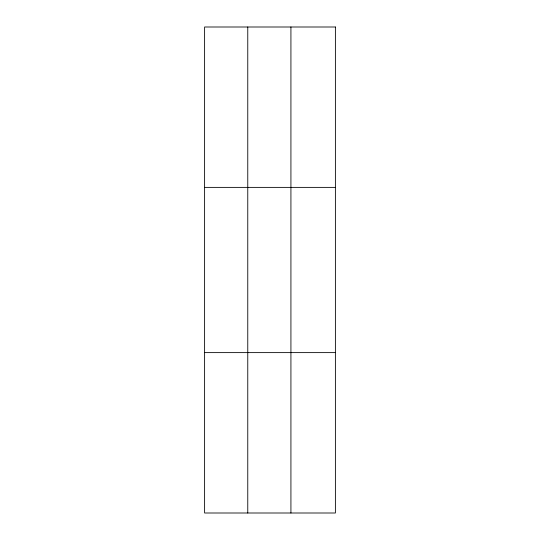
<?xml version="1.0" encoding="UTF-8"?>
<svg xmlns="http://www.w3.org/2000/svg" width="540" height="540" viewBox="0 0 540 540"><rect width="100%" height="100%" fill="white"/><g stroke="black" fill="none" stroke-linecap="round" stroke-linejoin="round"><path stroke-width="0.81" d="M247.766 513L247.766 27M290.925 513L290.925 27M204.606 187.38L335.394 187.38M204.606 352.62L335.394 352.62M335.394 27L335.394 513L204.606 513L204.606 27L335.394 27"/></g></svg>
